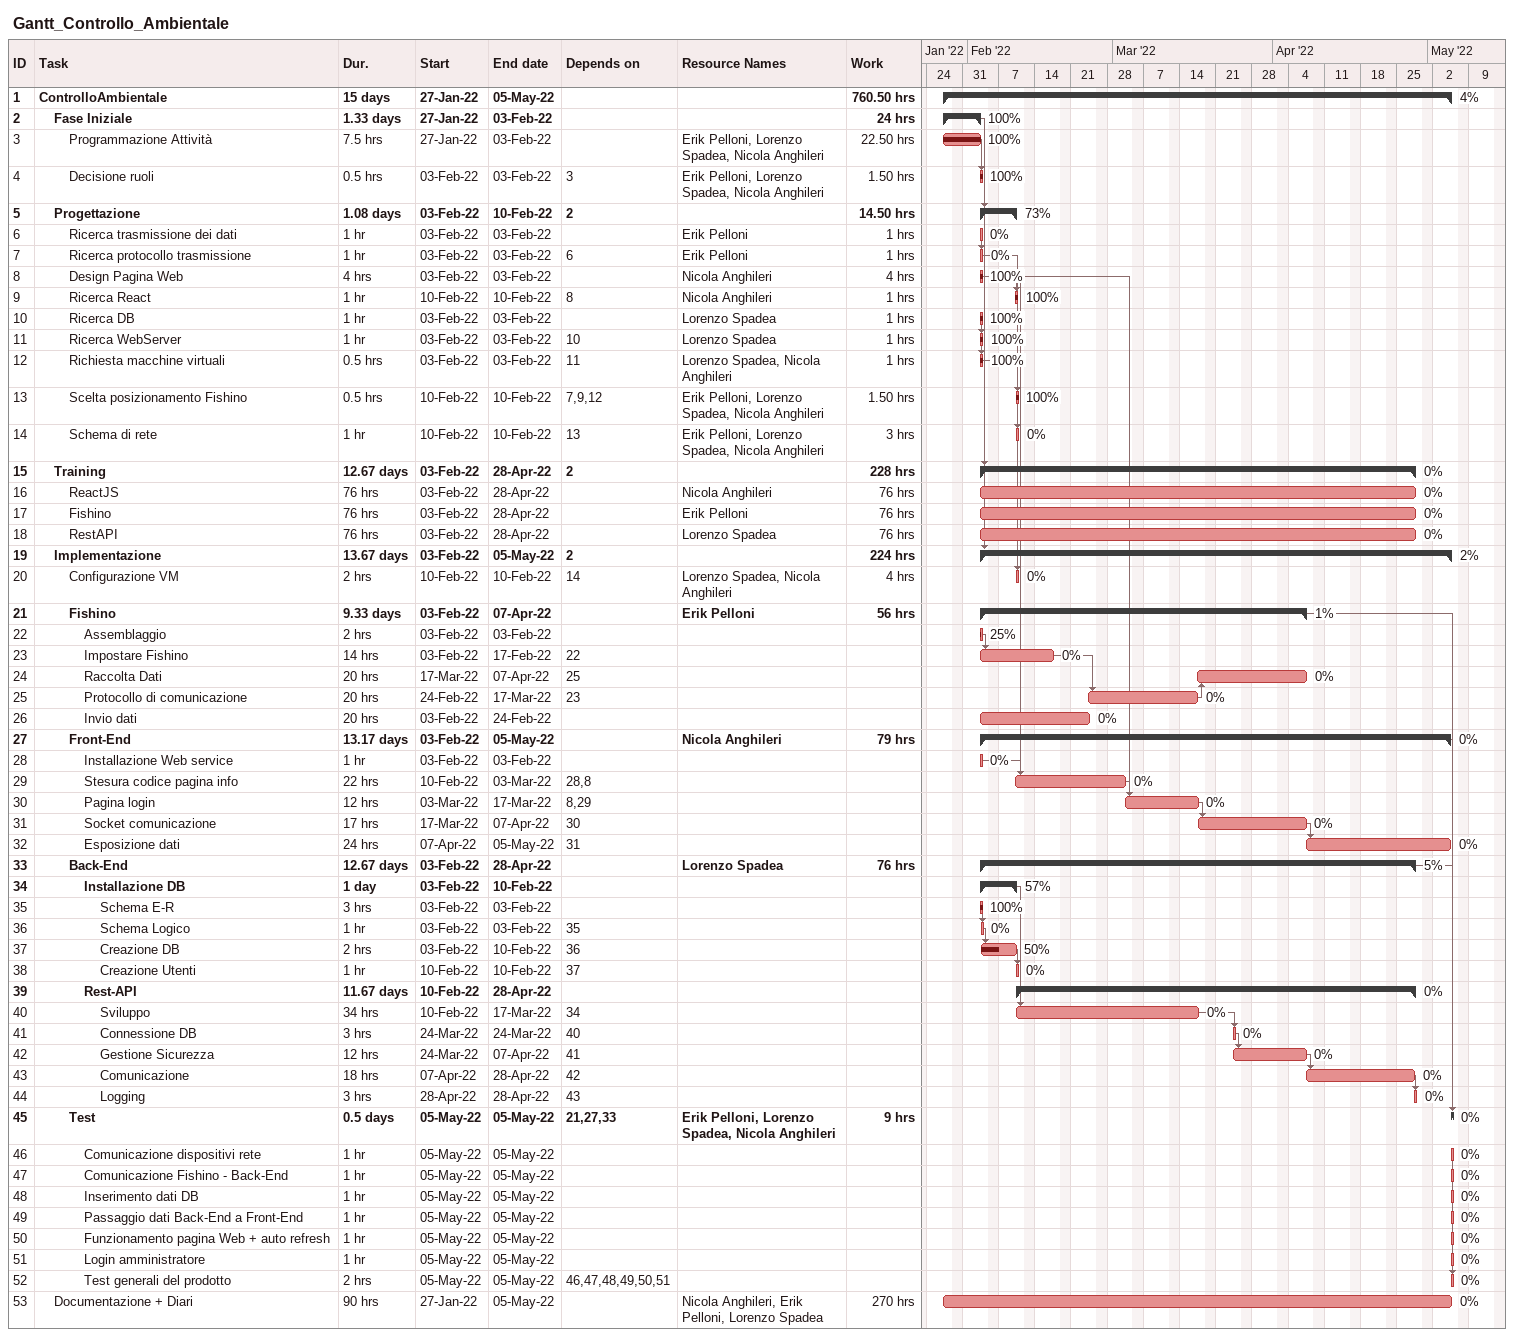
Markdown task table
Gantt_Controllo_Ambientale

| ID | Level | Task | Duration | Start | Finish | Predecessors | Resources | % complete | Work (h) |
|---|---|---|---|---|---|---|---|---|---|
| 1 | 1 | **ControlloAmbientale** | 15d | 2022-01-27 | 2022-05-05 |  |  | 4 | 760.50 |
| 2 | 2 | **Fase Iniziale** | 1.33d | 2022-01-27 | 2022-02-03 |  |  | 100 | 24 |
| 3 | 3 | Programmazione Attività | 7.5h | 2022-01-27 | 2022-02-03 |  | Erik Pelloni, Lorenzo Spadea, Nicola Anghileri | 100 | 22.50 |
| 4 | 3 | Decisione ruoli | 0.5h | 2022-02-03 | 2022-02-03 | 3 | Erik Pelloni, Lorenzo Spadea, Nicola Anghileri | 100 | 1.50 |
| 5 | 2 | **Progettazione** | 1.08d | 2022-02-03 | 2022-02-10 | 2 |  | 73 | 14.50 |
| 6 | 3 | Ricerca trasmissione dei dati | 1h | 2022-02-03 | 2022-02-03 |  | Erik Pelloni | 0 | 1 |
| 7 | 3 | Ricerca protocollo trasmissione | 1h | 2022-02-03 | 2022-02-03 | 6 | Erik Pelloni | 0 | 1 |
| 8 | 3 | Design Pagina Web | 4h | 2022-02-03 | 2022-02-03 |  | Nicola Anghileri | 100 | 4 |
| 9 | 3 | Ricerca React | 1h | 2022-02-10 | 2022-02-10 | 8 | Nicola Anghileri | 100 | 1 |
| 10 | 3 | Ricerca DB | 1h | 2022-02-03 | 2022-02-03 |  | Lorenzo Spadea | 100 | 1 |
| 11 | 3 | Ricerca WebServer | 1h | 2022-02-03 | 2022-02-03 | 10 | Lorenzo Spadea | 100 | 1 |
| 12 | 3 | Richiesta macchine virtuali | 0.5h | 2022-02-03 | 2022-02-03 | 11 | Lorenzo Spadea, Nicola Anghileri | 100 | 1 |
| 13 | 3 | Scelta posizionamento Fishino | 0.5h | 2022-02-10 | 2022-02-10 | 7, 9, 12 | Erik Pelloni, Lorenzo Spadea, Nicola Anghileri | 100 | 1.50 |
| 14 | 3 | Schema di rete | 1h | 2022-02-10 | 2022-02-10 | 13 | Erik Pelloni, Lorenzo Spadea, Nicola Anghileri | 0 | 3 |
| 15 | 2 | **Training** | 12.67d | 2022-02-03 | 2022-04-28 | 2 |  | 0 | 228 |
| 16 | 3 | ReactJS | 76h | 2022-02-03 | 2022-04-28 |  | Nicola Anghileri | 0 | 76 |
| 17 | 3 | Fishino | 76h | 2022-02-03 | 2022-04-28 |  | Erik Pelloni | 0 | 76 |
| 18 | 3 | RestAPI | 76h | 2022-02-03 | 2022-04-28 |  | Lorenzo Spadea | 0 | 76 |
| 19 | 2 | **Implementazione** | 13.67d | 2022-02-03 | 2022-05-05 | 2 |  | 2 | 224 |
| 20 | 3 | Configurazione VM | 2h | 2022-02-10 | 2022-02-10 | 14 | Lorenzo Spadea, Nicola Anghileri | 0 | 4 |
| 21 | 3 | **Fishino** | 9.33d | 2022-02-03 | 2022-04-07 |  | Erik Pelloni | 1 | 56 |
| 22 | 4 | Assemblaggio | 2h | 2022-02-03 | 2022-02-03 |  |  | 25 |  |
| 23 | 4 | Impostare Fishino | 14h | 2022-02-03 | 2022-02-17 | 22 |  | 0 |  |
| 24 | 4 | Raccolta Dati | 20h | 2022-03-17 | 2022-04-07 | 25 |  | 0 |  |
| 25 | 4 | Protocollo di comunicazione | 20h | 2022-02-24 | 2022-03-17 | 23 |  | 0 |  |
| 26 | 4 | Invio dati | 20h | 2022-02-03 | 2022-02-24 |  |  | 0 |  |
| 27 | 3 | **Front-End** | 13.17d | 2022-02-03 | 2022-05-05 |  | Nicola Anghileri | 0 | 79 |
| 28 | 4 | Installazione Web service | 1h | 2022-02-03 | 2022-02-03 |  |  | 0 |  |
| 29 | 4 | Stesura codice pagina info | 22h | 2022-02-10 | 2022-03-03 | 28, 8 |  | 0 |  |
| 30 | 4 | Pagina login | 12h | 2022-03-03 | 2022-03-17 | 8, 29 |  | 0 |  |
| 31 | 4 | Socket comunicazione | 17h | 2022-03-17 | 2022-04-07 | 30 |  | 0 |  |
| 32 | 4 | Esposizione dati | 24h | 2022-04-07 | 2022-05-05 | 31 |  | 0 |  |
| 33 | 3 | **Back-End** | 12.67d | 2022-02-03 | 2022-04-28 |  | Lorenzo Spadea | 5 | 76 |
| 34 | 4 | **Installazione DB** | 1d | 2022-02-03 | 2022-02-10 |  |  | 57 |  |
| 35 | 5 | Schema E-R | 3h | 2022-02-03 | 2022-02-03 |  |  | 100 |  |
| 36 | 5 | Schema Logico | 1h | 2022-02-03 | 2022-02-03 | 35 |  | 0 |  |
| 37 | 5 | Creazione DB | 2h | 2022-02-03 | 2022-02-10 | 36 |  | 50 |  |
| 38 | 5 | Creazione Utenti | 1h | 2022-02-10 | 2022-02-10 | 37 |  | 0 |  |
| 39 | 4 | **Rest-API** | 11.67d | 2022-02-10 | 2022-04-28 |  |  | 0 |  |
| 40 | 5 | Sviluppo | 34h | 2022-02-10 | 2022-03-17 | 34 |  | 0 |  |
| 41 | 5 | Connessione DB | 3h | 2022-03-24 | 2022-03-24 | 40 |  | 0 |  |
| 42 | 5 | Gestione Sicurezza | 12h | 2022-03-24 | 2022-04-07 | 41 |  | 0 |  |
| 43 | 5 | Comunicazione | 18h | 2022-04-07 | 2022-04-28 | 42 |  | 0 |  |
| 44 | 5 | Logging | 3h | 2022-04-28 | 2022-04-28 | 43 |  | 0 |  |
| 45 | 3 | **Test** | 0.5d | 2022-05-05 | 2022-05-05 | 21, 27, 33 | Erik Pelloni, Lorenzo Spadea, Nicola Anghileri | 0 | 9 |
| 46 | 4 | Comunicazione dispositivi rete | 1h | 2022-05-05 | 2022-05-05 |  |  | 0 |  |
| 47 | 4 | Comunicazione Fishino - Back-End | 1h | 2022-05-05 | 2022-05-05 |  |  | 0 |  |
| 48 | 4 | Inserimento dati DB | 1h | 2022-05-05 | 2022-05-05 |  |  | 0 |  |
| 49 | 4 | Passaggio dati Back-End a Front-End | 1h | 2022-05-05 | 2022-05-05 |  |  | 0 |  |
| 50 | 4 | Funzionamento pagina Web + auto refresh | 1h | 2022-05-05 | 2022-05-05 |  |  | 0 |  |
| 51 | 4 | Login amministratore | 1h | 2022-05-05 | 2022-05-05 |  |  | 0 |  |
| 52 | 4 | Test generali del prodotto | 2h | 2022-05-05 | 2022-05-05 | 46, 47, 48, 49, 50, 51 |  | 0 |  |
| 53 | 2 | Documentazione + Diari | 90h | 2022-01-27 | 2022-05-05 |  | Nicola Anghileri, Erik Pelloni, Lorenzo Spadea | 0 | 270 |
